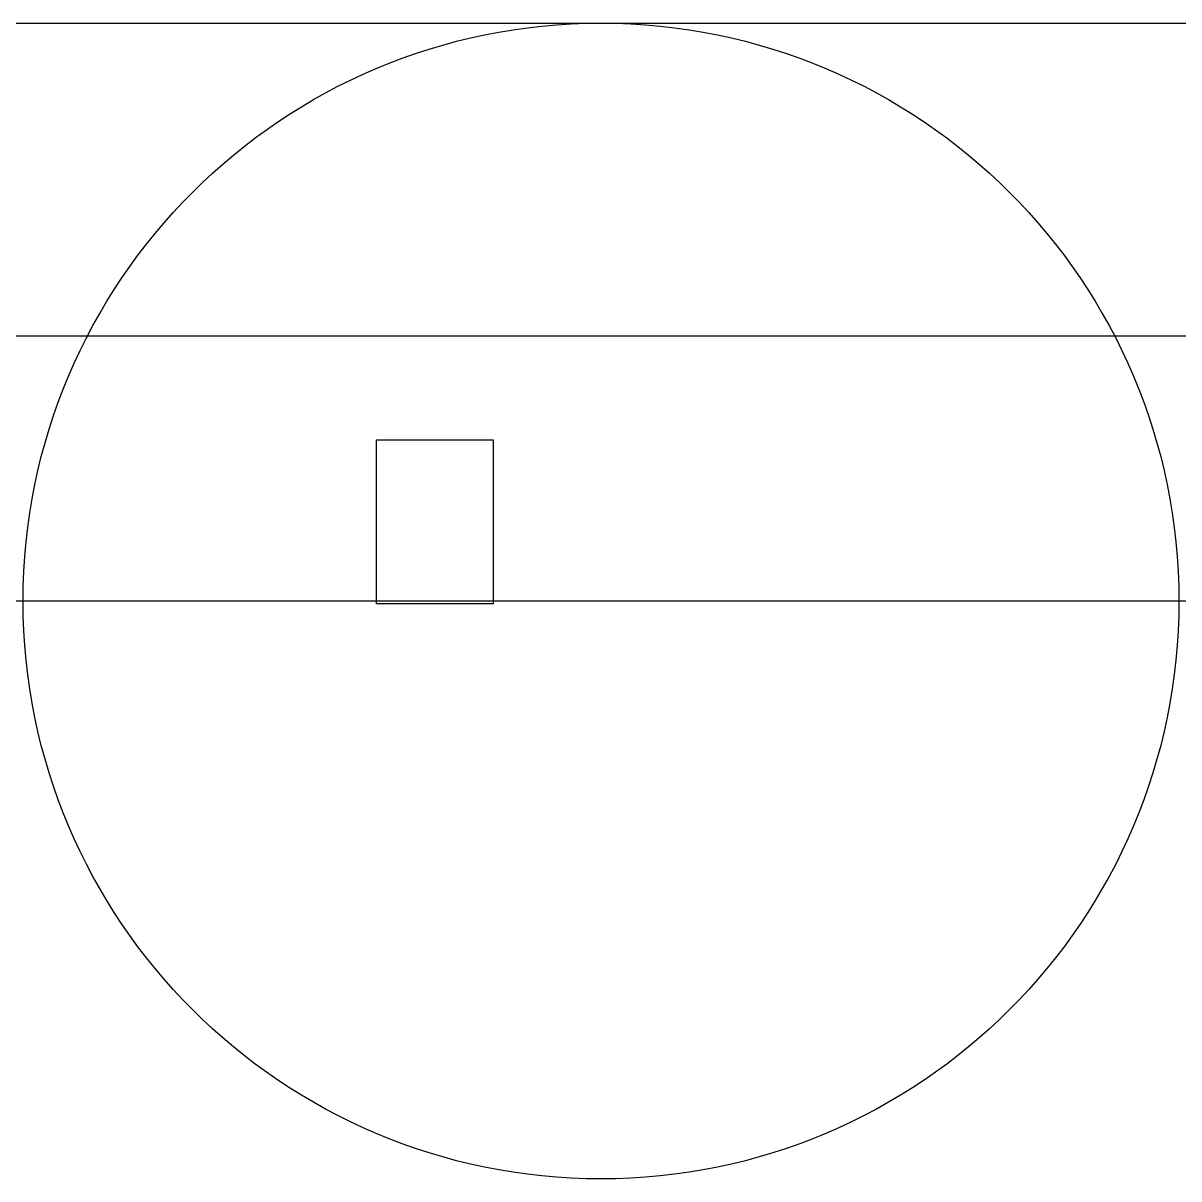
# Model space of a CAD drawing. Header units: centimetres. Extents: x -48 to 110, y -79 to 79.
import ezdxf

# ---------------------------------------------------------------- set-up
doc = ezdxf.new("R2010")
doc.units = ezdxf.units.CM
doc.layers.add('F-Desenhos', color=7, linetype='Continuous')
picture_1 = doc.add_image_def('image1.png', size_in_pixel=(604, 847))

msp = doc.modelspace()

# ---------------------------------------------------------------- linework, layer by layer
at = {"layer": 'F-Desenhos', "color": 10}
for p, direction in [((-43.39, 79.4), (1, 0)), ((-44.39, 36.6), (-1, 0)), ((-44.03, 0.4), (1, 0))]:
    msp.add_xline(p, direction, dxfattribs=at)
msp.add_circle((30.71, 0.4), 79, dxfattribs=at)

# ---------------------------------------------------------------- pictures from other files: only their frames are drawn
image = msp.add_image(picture_1, insert=(0, 0), size_in_units=(15.98, 22.41), dxfattribs=at)
image.dxf.flags = 7

doc.saveas('drawing.dxf')
